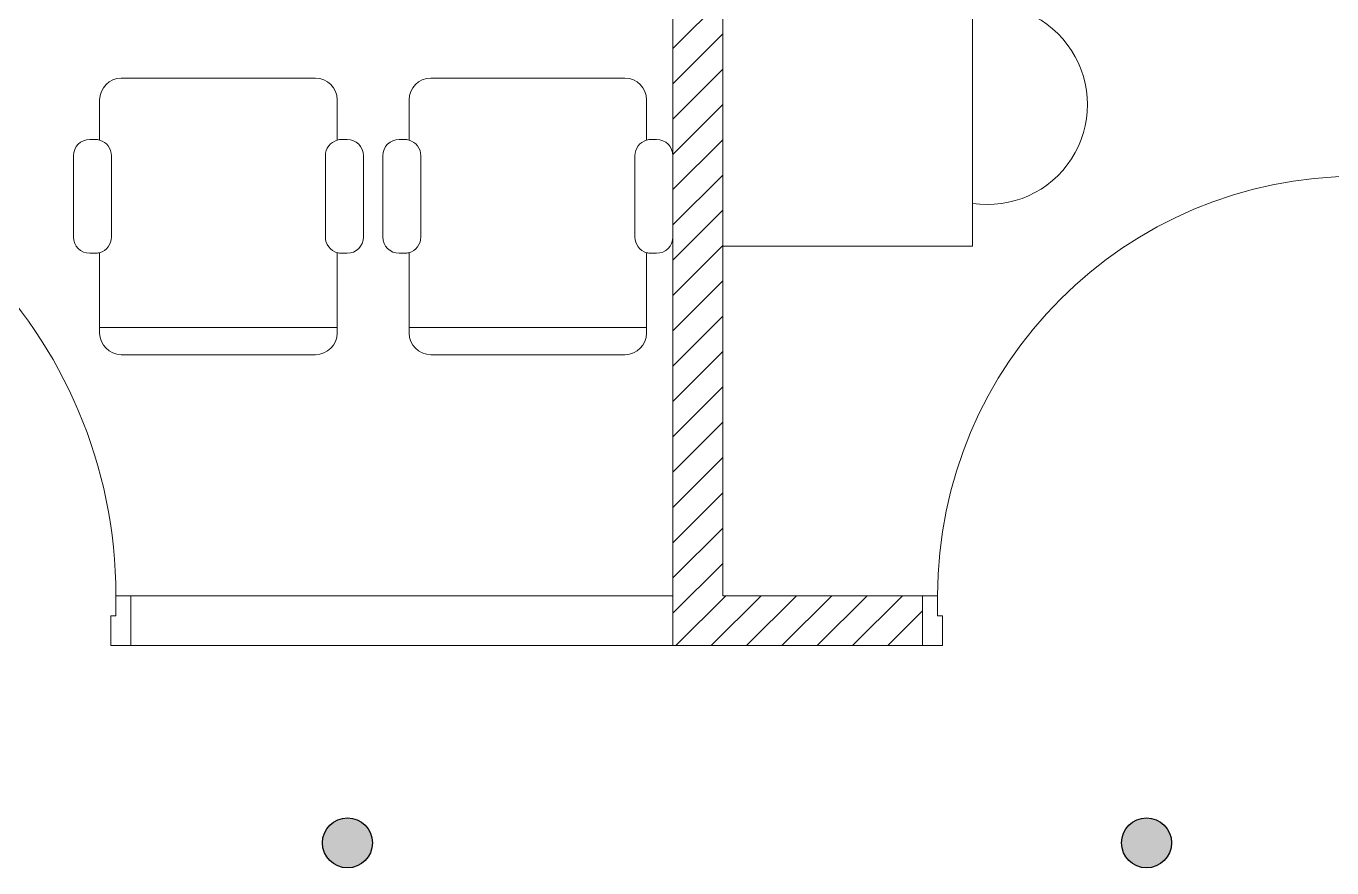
# Model space of a CAD drawing. Header units: metres. Extents: x 11578468 to 47831421, y -58341524 to -14256839.
# Drawn here: x 23841436 to 23844050, y -29056027 to -29054341 of the extents above; entities that cross this region are included whole.
import ezdxf

# ---------------------------------------------------------------- set-up
doc = ezdxf.new("R2010")
doc.units = ezdxf.units.M
doc.header["$LTSCALE"] = 50
doc.header["$MEASUREMENT"] = 0
doc.linetypes.add('DH-HID2', pattern=[1.2, 0.8, -0.4])
doc.layers.get('0').update_dxf_attribs({"linetype": 'CONTINUOUS'})
doc.layers.add('FU-FURM', color=251, linetype='DH-HID2')
doc.layers.add('wall', color=3, linetype='CONTINUOUS')
doc.layers.add('ha', color=8, linetype='CONTINUOUS', lineweight=5)

# ---------------------------------------------------------------- blocks, each defined once
blk = doc.blocks.new('gasdgd')
at = {"layer": 'ha'}
for p, q in [((23842730.7, -29052582.3), (23842730.7, -29055582.3)), ((23842830.7, -29052582.3), (23842830.7, -29055482.3)), ((23842830.7, -29052582.3), (23842830.7, -29055482.3)), ((23842830.7, -29054782.3), (23842830.7, -29052682.3)), ((23843330.7, -29052682.3), (23843330.7, -29054782.3)), ((23842730.7, -29054386.2), (23842830.7, -29054286.2)), ((23842730.7, -29054456.9), (23842830.7, -29054356.9)), ((23842730.7, -29054527.6), (23842830.7, -29054427.6)), ((23842015.4, -29054445.7), (23841626.6, -29054445.7)), ((23842634.9, -29054445.7), (23842246.1, -29054445.7)), ((23841583.2, -29054489.2), (23841583.2, -29054569.7)), ((23842058.8, -29054569.7), (23842058.8, -29054489.2)), ((23842202.7, -29054489.2), (23842202.7, -29054569.7)), ((23842678.3, -29054569.7), (23842678.3, -29054489.2)), ((23842730.7, -29054598.3), (23842830.7, -29054498.3)), ((23841574.2, -29054568.5), (23841563.3, -29054568.5)), ((23842078.7, -29054568.5), (23842067.8, -29054568.5)), ((23842067.8, -29054568.5), (23842067.8, -29054568.5)), ((23842193.7, -29054568.5), (23842182.8, -29054568.5)), ((23842698.2, -29054568.5), (23842687.3, -29054568.5)), ((23842730.8, -29054668.9), (23842830.7, -29054569)), ((23841530.8, -29054601), (23841530.8, -29054763.9)), ((23841606.8, -29054763.9), (23841606.8, -29054601)), ((23842035.3, -29054763.9), (23842035.3, -29054601)), ((23842111.3, -29054763.9), (23842111.3, -29054601)), ((23842150.3, -29054601), (23842150.3, -29054763.9)), ((23842226.3, -29054763.9), (23842226.3, -29054601)), ((23842654.7, -29054763.9), (23842654.7, -29054601)), ((23842730.8, -29054763.9), (23842730.8, -29054601)), ((23842730.8, -29054739.6), (23842830.7, -29054639.7)), ((23842730.7, -29054810.4), (23842830.7, -29054710.4)), ((23841563.3, -29054796.5), (23841574.2, -29054796.5)), ((23841583.2, -29054795.2), (23841583.2, -29054956.1)), ((23842058.8, -29054956.1), (23842058.8, -29054795.2)), ((23842067.8, -29054796.5), (23842078.7, -29054796.5)), ((23842182.8, -29054796.5), (23842193.7, -29054796.5)), ((23842202.7, -29054795.2), (23842202.7, -29054956.1)), ((23842678.3, -29054956.1), (23842678.3, -29054795.2)), ((23842687.3, -29054796.5), (23842698.2, -29054796.5)), ((23842730.7, -29054881.1), (23842830.7, -29054781.1)), ((23843330.7, -29054782.3), (23842830.7, -29054782.3)), ((23842730.7, -29054951.8), (23842830.7, -29054851.8)), ((23842730.7, -29055022.6), (23842830.7, -29054922.6)), ((23841583.2, -29054945.3), (23842058.8, -29054945.3)), ((23842202.7, -29054945.3), (23842678.3, -29054945.3)), ((23841626.6, -29054999.6), (23842015.4, -29054999.6)), ((23842246.1, -29054999.6), (23842634.9, -29054999.6)), ((23842730.7, -29055093.3), (23842830.7, -29054993.3)), ((23842730.7, -29055164), (23842830.7, -29055064)), ((23842730.7, -29055234.7), (23842830.7, -29055134.7)), ((23842730.7, -29055305.4), (23842830.7, -29055205.4)), ((23842730.7, -29055376.1), (23842830.7, -29055276.1)), ((23842730.7, -29055446.8), (23842830.7, -29055346.8)), ((23842730.7, -29055517.5), (23842830.7, -29055417.5)), ((23841615.7, -29055522.3), (23841615.7, -29055482.3)), ((23841615.7, -29055482.3), (23841645.7, -29055482.3)), ((23842730.7, -29055482.3), (23841625.7, -29055482.3)), ((23841645.7, -29055482.3), (23841645.7, -29055582.3)), ((23841645.7, -29055482.3), (23841645.7, -29055582.3)), ((23842730.7, -29055582.3), (23842730.7, -29055482.3)), ((23842736.7, -29055582.3), (23842836.7, -29055482.3)), ((23842807.4, -29055582.3), (23842907.4, -29055482.3)), ((23842830.7, -29055482.3), (23843230.7, -29055482.3)), ((23842878.1, -29055582.3), (23842978.1, -29055482.3)), ((23842948.8, -29055582.3), (23843048.8, -29055482.3)), ((23843019.5, -29055582.3), (23843119.5, -29055482.3)), ((23843090.2, -29055582.3), (23843190.2, -29055482.3)), ((23843230.7, -29055482.3), (23843230.7, -29055582.3)), ((23843260.7, -29055482.3), (23843230.7, -29055482.3)), ((23843230.7, -29055482.3), (23843230.7, -29055582.3)), ((23843260.7, -29055522.3), (23843260.7, -29055482.3)), ((23843160.9, -29055582.3), (23843230.7, -29055512.5)), ((23841605.7, -29055582.3), (23841605.7, -29055522.3)), ((23841605.7, -29055522.3), (23841615.7, -29055522.3)), ((23843270.7, -29055522.3), (23843260.7, -29055522.3)), ((23843270.7, -29055582.3), (23843270.7, -29055522.3)), ((23841645.7, -29055582.3), (23841605.7, -29055582.3)), ((23842730.7, -29055582.3), (23841625.7, -29055582.3)), ((23842730.7, -29055582.3), (23842830.7, -29055582.3)), ((23843230.7, -29055582.3), (23842830.7, -29055582.3)), ((23843230.7, -29055582.3), (23843270.7, -29055582.3))]:
    blk.add_line(p, q, dxfattribs=at)
for centre, radius, start, end in [((23843361, -29054498.7), 200, 261.2945, 98.7055), ((23841626.6, -29054489.2), 43.4, 90, 180), ((23842015.4, -29054489.2), 43.4, 0, 90), ((23842246.1, -29054489.2), 43.4, 90, 180), ((23842634.9, -29054489.2), 43.4, 0, 90), ((23840665.7, -29055482.3), 950, 0, 90), ((23841563.3, -29054601), 32.6, 90, 180), ((23841574.2, -29054601), 32.6, 73.9721, 90), ((23841574.2, -29054601), 32.6, 0, 73.9721), ((23842067.8, -29054601), 32.6, 106.0279, 180), ((23842067.8, -29054601), 32.6, 90, 106.0279), ((23842078.7, -29054601), 32.6, 0, 90), ((23842182.8, -29054601), 32.6, 90, 180), ((23842193.7, -29054601), 32.6, 73.9721, 90), ((23842193.7, -29054601), 32.6, 0, 73.9721), ((23842687.3, -29054601), 32.6, 106.0279, 180), ((23842687.3, -29054601), 32.6, 90, 106.0279), ((23842698.2, -29054601), 32.6, 0, 90), ((23844100.7, -29055482.3), 840, 90, 180), ((23841563.3, -29054763.9), 32.6, 180, 270), ((23841574.2, -29054763.9), 32.6, 286.0279, 0), ((23842067.8, -29054763.9), 32.6, 180, 253.9721), ((23842078.7, -29054763.9), 32.6, 270, 0), ((23842182.8, -29054763.9), 32.6, 180, 270), ((23842193.7, -29054763.9), 32.6, 286.0279, 0), ((23842687.3, -29054763.9), 32.6, 180, 253.9721), ((23842698.2, -29054763.9), 32.6, 270, 0), ((23841574.2, -29054763.9), 32.6, 270, 286.0279), ((23842067.8, -29054763.9), 32.6, 253.9721, 270), ((23842193.7, -29054763.9), 32.6, 270, 286.0279), ((23842687.3, -29054763.9), 32.6, 253.9721, 270), ((23841626.6, -29054956.1), 43.4, 180, 270), ((23842015.4, -29054956.1), 43.4, 270, 0), ((23842246.1, -29054956.1), 43.4, 180, 270), ((23842634.9, -29054956.1), 43.4, 270, 0)]:
    blk.add_arc(centre, radius, start, end, dxfattribs=at)

msp = doc.modelspace()

# ---------------------------------------------------------------- hatches: boundary and pattern name
at = {"layer": 'wall', "ltscale": 10}
h = msp.add_hatch(color=2, dxfattribs=at)
h.dxf.hatch_style = 1
h.paths.add_polyline_path([(23842129.2, -29055977.5, 1), (23842029.2, -29055977.5, 1)])
h = msp.add_hatch(color=2, dxfattribs=at)
h.dxf.hatch_style = 1
h.paths.add_polyline_path([(23843729.2, -29055977.5, 1), (23843629.2, -29055977.5, 1)])

# ---------------------------------------------------------------- linework, layer by layer
for centre in [(23842079.2, -29055977.5), (23843679.2, -29055977.5)]:
    msp.add_circle(centre, 50)

# ---------------------------------------------------------------- block references
at = {"layer": 'FU-FURM', "color": 8, "ltscale": 30}
msp.add_blockref('gasdgd', (0, 0), dxfattribs=at)

doc.saveas('drawing.dxf')
